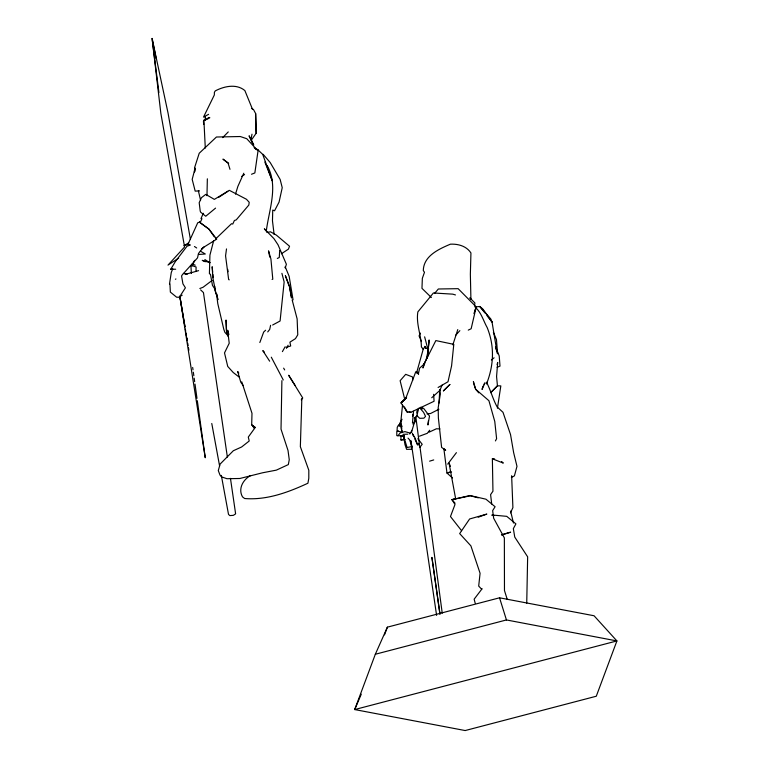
<?xml version="1.0" encoding="UTF-8"?>
<svg xmlns="http://www.w3.org/2000/svg" width="769" height="769" viewBox="0 0 769 769"><rect width="100%" height="100%" fill="white"/><g stroke="black" fill="none" stroke-linecap="round" stroke-linejoin="round"><path stroke-width="1.15" d="M417.115 413.53L417.365 410.05M214.724 286.376L214.714 289.682L218.175 299.612M281.896 380.645L281.021 429.16L288.019 450.49L289.259 459.708L288.327 464.591L276.35 470.138L262.556 472.791L239.851 478.491L226.961 478.712L221.482 476.857L219.992 475.05L218.29 470.58L220.117 464.082L233.343 450.73L241.629 446.981L249.214 441.002L248.3 437.061L255.231 427.487L252.078 424.911L253.981 428.054M486.662 383.635C493.775 365.073 494.784 346.588 487.2 327.604C483.345 320.788 481.442 312.695 475.367 307.379M526.736 603.146L527.649 556.833L514.759 537.098L513.336 528.639L515.903 523.891L506.742 516.345L492.016 514.99M301.823 398.823L300.352 446.683L308.821 470.282L308.802 478.289L307.917 483.22C288.26 492.352 266.641 500.369 244.629 498.514L242.504 496.87C237.89 488.767 243.023 479.654 250.607 475.53M194.451 172.141L194.644 167.479L199.219 153.252L216.425 137.017L240.293 136.526L246.772 138.718L258.019 150.945L254.847 172.948L251.511 174.246M205.294 148.061L203.91 120.406L209.149 117.474M413.501 411.28L412.472 423.075M207.351 178.812L206.976 195.691M439.032 403.052L439.743 390.123M279.695 250.396L279.282 257.49L277.321 258.451M194.884 171.449L195.153 168.094L192.183 179.36L195.191 191.135L199.286 190.885L198.392 190.895L200.574 200.209M415.087 422.094L415.289 419.566L414.443 417.615M417.365 413.155L417.634 409.925M195.989 271.534L196.105 267.016L192.077 265.593M400.957 436.273L404.167 435.648M169.497 284.011L171.266 272.524L172.689 268.939L170.766 269.246L175.447 261.422L187.011 246.224L190.376 245.023M427.304 358.296L429.15 339.956L427.333 358.364M402.552 404.946L400.659 423.152L401.61 430.217L402.514 431.582M417.231 412.405L417.471 410.156M428.41 420.778L427.939 424.997L429.506 416.048L423.69 408.445L420.749 407.224M226.509 248.916L225.567 255.827L228.653 279.58L229.239 279.858M474.492 306.014L474.906 302.976L469.849 297.872L470.916 299.256L470.359 274.235L470.936 252.943C466.456 246.07 458.228 243.811 450.413 244.177C438.83 249.089 423.565 255.914 423.306 270.563L424.488 272.284L422.344 278.33L421.97 288.356L431.39 297.536M412.569 416.375L412.943 414.337M251.992 134.191L251.002 139.573L253.655 145.033L249.156 135.978L253.655 145.033M418.48 408.252L416.913 416.173L414.356 418.23M411.867 446.885L411.357 449.269L406.618 449.346L405.003 444.703L403.514 435.427M401.581 426.122L398.361 425.613L399.303 424.488M270.601 325.306L269.698 329.44L267.718 331.929M438.09 387.47L448 381.76L451.586 365.881L453.797 344.358L435.85 340.58L423.94 364.141L422.96 368.005L424.776 363.458L419.586 368.207L418.423 373.724L416.394 372.398L418.644 374.08L415.789 371.715L405.821 398.236L401.014 402.956L407.32 412.097L410.857 412.261L434.081 401.264L433.62 394.314M400.101 423.825L402.033 419.259M213.609 240.947L209.927 255.125L209.408 273.726L210.475 274.35L212.465 285.395L214.849 288.952M497.428 408.195L500.83 385.903L497.437 385.807L490.814 392.45M497.082 364.554L497.697 362.468L496.572 376.531L497.437 385.807L490.776 392.68M457.776 329.574L452.845 344.868M235.506 194.115L237.871 186.406L243.783 173.227M483.038 386.153L482.038 389.431L485.008 382.847L483.912 384.327M400.438 422.719L401.12 420.508L399.149 425.161L402.216 426.18M474.858 311.032L476.213 306.918L458.141 288.673L438.349 288.99L434.572 293.441M473.944 313.541L476.213 306.918L471.147 328.748L468.273 330.112M259.835 342.522L263.68 332.045L265.613 330.228M375.33 654.256L354.701 709.566L465.178 730.55L596.283 696.233L616.911 640.933L594.053 615.758L499.542 597.801L387.384 627.158L375.33 654.256L506.444 619.949L616.911 640.933L354.701 709.566L361.276 694.205M384.51 634.858L387.384 627.158M194.586 260.355L192.481 265.603L190.952 266.372L191.385 273.495M442.079 385.125L439.887 390.373L431.717 397.756M200.978 218.617L203.304 213.282M204.112 119.935L203.439 121.464L203.708 124.463M413.136 424.45L415.289 419.566L412.059 430.323L409.771 434.043M510.491 512.875L512.904 507.617L511.635 475.713M201.968 218.713L200.421 222.058L197.748 222.722L187.886 244.513L183.993 245.744L188.645 242.85L187.886 244.513L189.693 244.571M420.451 333.092L419.067 335.899L421.489 341.58M423.94 364.141L426.084 360.007L428.198 350.433L424.632 336.832M495.419 440.925L496.601 438.676L494.775 421.47L488.921 400.707L475.665 389.249L473.964 384.404M286.424 348.338L288.125 345.223M400.976 435.985L400.928 439.945L405.157 439.522M282.396 351.625L285.155 346.761M398.419 425.344L397.265 427.218L397.044 430.928L402.081 432.159M180.763 295.008L185.406 287.808L182.926 283.828L181.571 275.965L182.32 274.783L197.518 257.875L198.498 253.443L203.17 247.58L216.723 239.14L208.908 229.075L199.344 222.078L208.908 229.075L214.349 236.9M251.501 139.891L256.164 133.248L255.644 113.562L253.462 109.467L251.636 108.429M447.712 464.14L456.411 452.653M482.125 588.708L474.146 599.186L475.194 603.204M397.919 435.85L400.111 432.995L404.869 431.62L409.839 432.995M429.708 430.227L427.295 433.303L419.461 436.196M301.246 399.822L302.726 397.958L288.654 375.234L295.171 385.5M455.902 335.015L459.852 330.641M222.645 137.632L228.258 131.932M406.513 397.64L401.014 402.956L406.58 397.544M215.714 238.861L231.507 223.721L232.776 224.029L234.41 220.501L236.237 219.876L248.82 205.063L249.214 202.295L246.455 199.267L229.335 190.328L214.349 199.382L205.765 194.365L201.43 197.729L199.19 202.708L200.219 211.042L200.642 212.177L205.756 216.243L215.56 208.12M398.034 430.707L396.804 431.793L396.785 435.61L404.234 435.985M201.43 249.108L203.17 247.58M201.516 249.098L204.179 246.791M491.372 359.998L494.073 357.796M212.148 280.397L203.064 287.26L199.844 288.51M241.601 176.466L244.561 174.515M218.838 197.277L227.835 191.337M281.425 253.741L288.423 249.127L289.538 246.243L276.321 235.083L270.505 231.815L266.824 232.488M178.639 258.134L167.998 265.094L184.579 246.984L160.856 113.418L152.089 38.45L168.046 113.072L190.433 239.409M182.186 295.19L178.735 297.267L176.61 297.19L170.353 292.085L169.939 283.886M206.678 119.493L209.822 117.734M175.409 279.253L175.918 278.974M208.601 114.331L203.535 117.071L214.34 94.962L214.407 92.318L215.243 90.905C224.202 86.205 236.4 83.485 244.859 90.559L252.53 109.323M272.649 325.008L280.089 321.009L284.146 281.963L281.906 273.322M511.375 477.472L514.413 475.876L516.979 466.341L513.663 452.739L510.529 434.533L502.993 412.299L497.168 406.964C492.718 398.948 490.785 390.344 486.489 382.222L486.585 383.885M438.926 409.252L430.573 413.501L426.997 413.885M429.16 432.149L436.369 428.785L439.945 428.929M497.12 367.294L500.004 366.111L499.216 355.941L495.621 347.136M272.091 279.445L272.793 279.166L270.919 258.97L268.535 250.857L269.756 257.086M478.212 517.22L486.844 514.086L469.609 518.979L459.67 533.59L470.897 545.865L480.077 573.28L478.693 586.084L481.692 589.237M450.269 471.906L446.972 473.031L443.838 448.548L445.684 450.269L441.608 447.395L438.388 418.028L438.167 407.897L440.31 394.074L439.637 389.806M501.753 534.984L510.616 532.186L501.436 534.763M286.174 347.357L290.682 345.992L289.913 342.167L295.488 338.62L297.766 334.803L297.132 318.904L292.162 299.948L293.056 299.852L289.154 276.34L285.212 266.747L285.251 267.9L286.385 264.267L278.032 244.802L273.937 238.63L264.353 228.806L266.295 231.133C268.919 209.716 278.772 186.136 267.141 165.498M429.602 461.169L433.726 459.929M185.271 274.379L198.594 270.65M451.566 471.935L446.972 473.031L452.46 477.962M461.554 530.668L450.471 516.537L454.998 504.493L451.98 499.658L469.926 495.524L485.941 499.196L495.101 506.742L492.66 510.597L493.64 518.2L504.358 537.887L504.474 590.544L507.213 599.282M455.056 503.214L451.98 499.658L455.652 498.812L449.058 463.111L450.432 466.312M451.98 499.658L470.426 495.803L478.26 497.822M172.689 268.939L170.766 269.246L175.688 269.227M400.928 439.945L403.908 439.483M475.05 306.956L479.808 306.485L482.817 309.003L492.054 322.086L496.62 349.741L495.476 346.857M198.46 254.481L205.294 254.001L200.325 251.088M217.291 296.113L216.579 293.873L216.041 293.893L212.85 277.763L212.167 266.728L212.677 272.197M402.927 434.331L407.839 434.177M491.699 503.974L490.593 494.611L492.948 491.218L492.371 458.795L494.611 458.91M491.997 515.268L494.256 515.586M183.416 273.437L187.3 274.091M399.428 425.824L401.553 426.257M210.014 262.642L202.247 260.355L205.333 261.777M455.459 294.95L452.72 294.143L433.399 292.979L417.855 311.887C415.904 323.874 421.258 335.217 421.412 346.934L423.45 349.52M192.288 263.978L195.239 265.17M408.973 411.703L410.857 412.261M428.708 348.982L424.392 347.694L423.431 348.434L416.99 371.437L417.971 372.427M492.371 458.795L503.291 463.092L501.609 461.506M255.942 149.061L258.057 149.955L262.7 154.367L272.245 180.725L264.844 162.038M255.116 148.484L258.057 149.955L254.106 147.619M194.461 246.513L196.681 247.974M204.871 259.557L209.764 262.719M255.231 427.487L251.684 425.132L251.992 413.309L241.764 381.808M238.948 376.916L233.257 372.542L227.73 366.438L224.51 352.913L229.22 343.243L227.672 330.218L228.893 334.582M228.672 163.345L222.933 159.116L228.066 163.066L229.989 169.343M264.286 352.029L262.777 350.606L269.65 361.18M416.519 415.298L419.711 418.326L423.882 418.182L425.545 416.365L423.575 412.328L419.826 408.022M200.613 289.875L203.449 292.566L227.364 457.065M406.147 410.857L407.32 412.097L404.407 406.916M408.022 438.119L409.541 439.733L412.049 446.683M263.133 154.3L270.198 162.547L280.156 179.456L282.233 187.684L279.07 202.084L274.552 210.773L272.745 210.072L272.466 220.809L274.11 234.41M478.731 392.853L475.665 389.249L473.406 381.626L473.771 383.481M421.46 408.128L422.229 409.041M417.807 438.705L422.21 444.28L419.711 447.5L419.97 446.904L442.242 613.201M484.855 312.906L479.808 306.485L490.737 318.885L492.054 322.086L487.017 315.665M243.235 385.615L240.745 382.135L237.717 371.533L238.803 373.196M283.636 368.149L284.674 369.927M271.294 357.181L283.271 379.982M425.959 348.472L424.853 346.338L425.834 348.261M413.78 436.677L412.347 433.562L415.106 438.061L417.615 445.001L414.741 438.763M493.381 332.333L496.466 339.562L497.581 353.625M495.563 347.088L497.456 353.673M289.144 286.222L285.366 275.638L289.548 286.279L291.547 297.978L289.519 287.279M418.567 443.415L419.307 445.607M499.542 597.801L506.444 619.949M228.153 336.591L226.403 330.372L226.038 320.01L226.576 331.237L227.855 335.553L224.904 332.352L223.808 329.363L217.771 303.611L216.579 293.873M403.533 436.013L407.099 447.481L411.396 446.702L411.136 443.329M510.616 511.087L513.461 523.035M401.851 428.323L400.659 423.152L402.033 432.274M403.879 437.215L404.061 438.032L403.648 435.956M156.117 58.454L152.089 38.45L158.923 92.626M211.773 423.488L219.598 465.976M221.337 475.415L228.508 514.365L229.806 515.595L233.363 515.345L235.622 513.865L230.46 478.366M179.84 296.257L185.021 326.902M186.021 332.794L186.415 335.159M186.819 337.514L187.213 339.869M179.831 296.238L184.945 326.738M185.339 329.094L185.733 331.439M186.127 333.784L186.521 336.13M186.915 338.475L187.309 340.821M187.703 343.166L188.097 345.512M188.492 347.857L188.886 350.203M411.011 441.146L436.6 615.392M179.802 296.257L205.256 457.738L197.316 400.707M404.821 399.669L400.13 380.703L405.686 374.34L412.549 376.954L412.645 380.511M227.72 269.381L228.057 271.707M439.983 613.97L431.909 557.381L439.916 614.162M192.673 367.447L193.009 369.822M193.336 372.196L193.836 375.762M194.163 378.137L194.663 381.703M194.999 384.077L196.979 398.332M419.672 446.702L415.846 416.942M410.829 440.627L411.031 442.425M212.869 274.379L213.176 277.667M411.684 430.39L411.771 432.486M256.164 133.248L255.644 113.562M449.865 384.51L443.434 390.854L449.865 384.51M205.631 120.07L205.246 116.744L205.631 120.07"/></g></svg>
